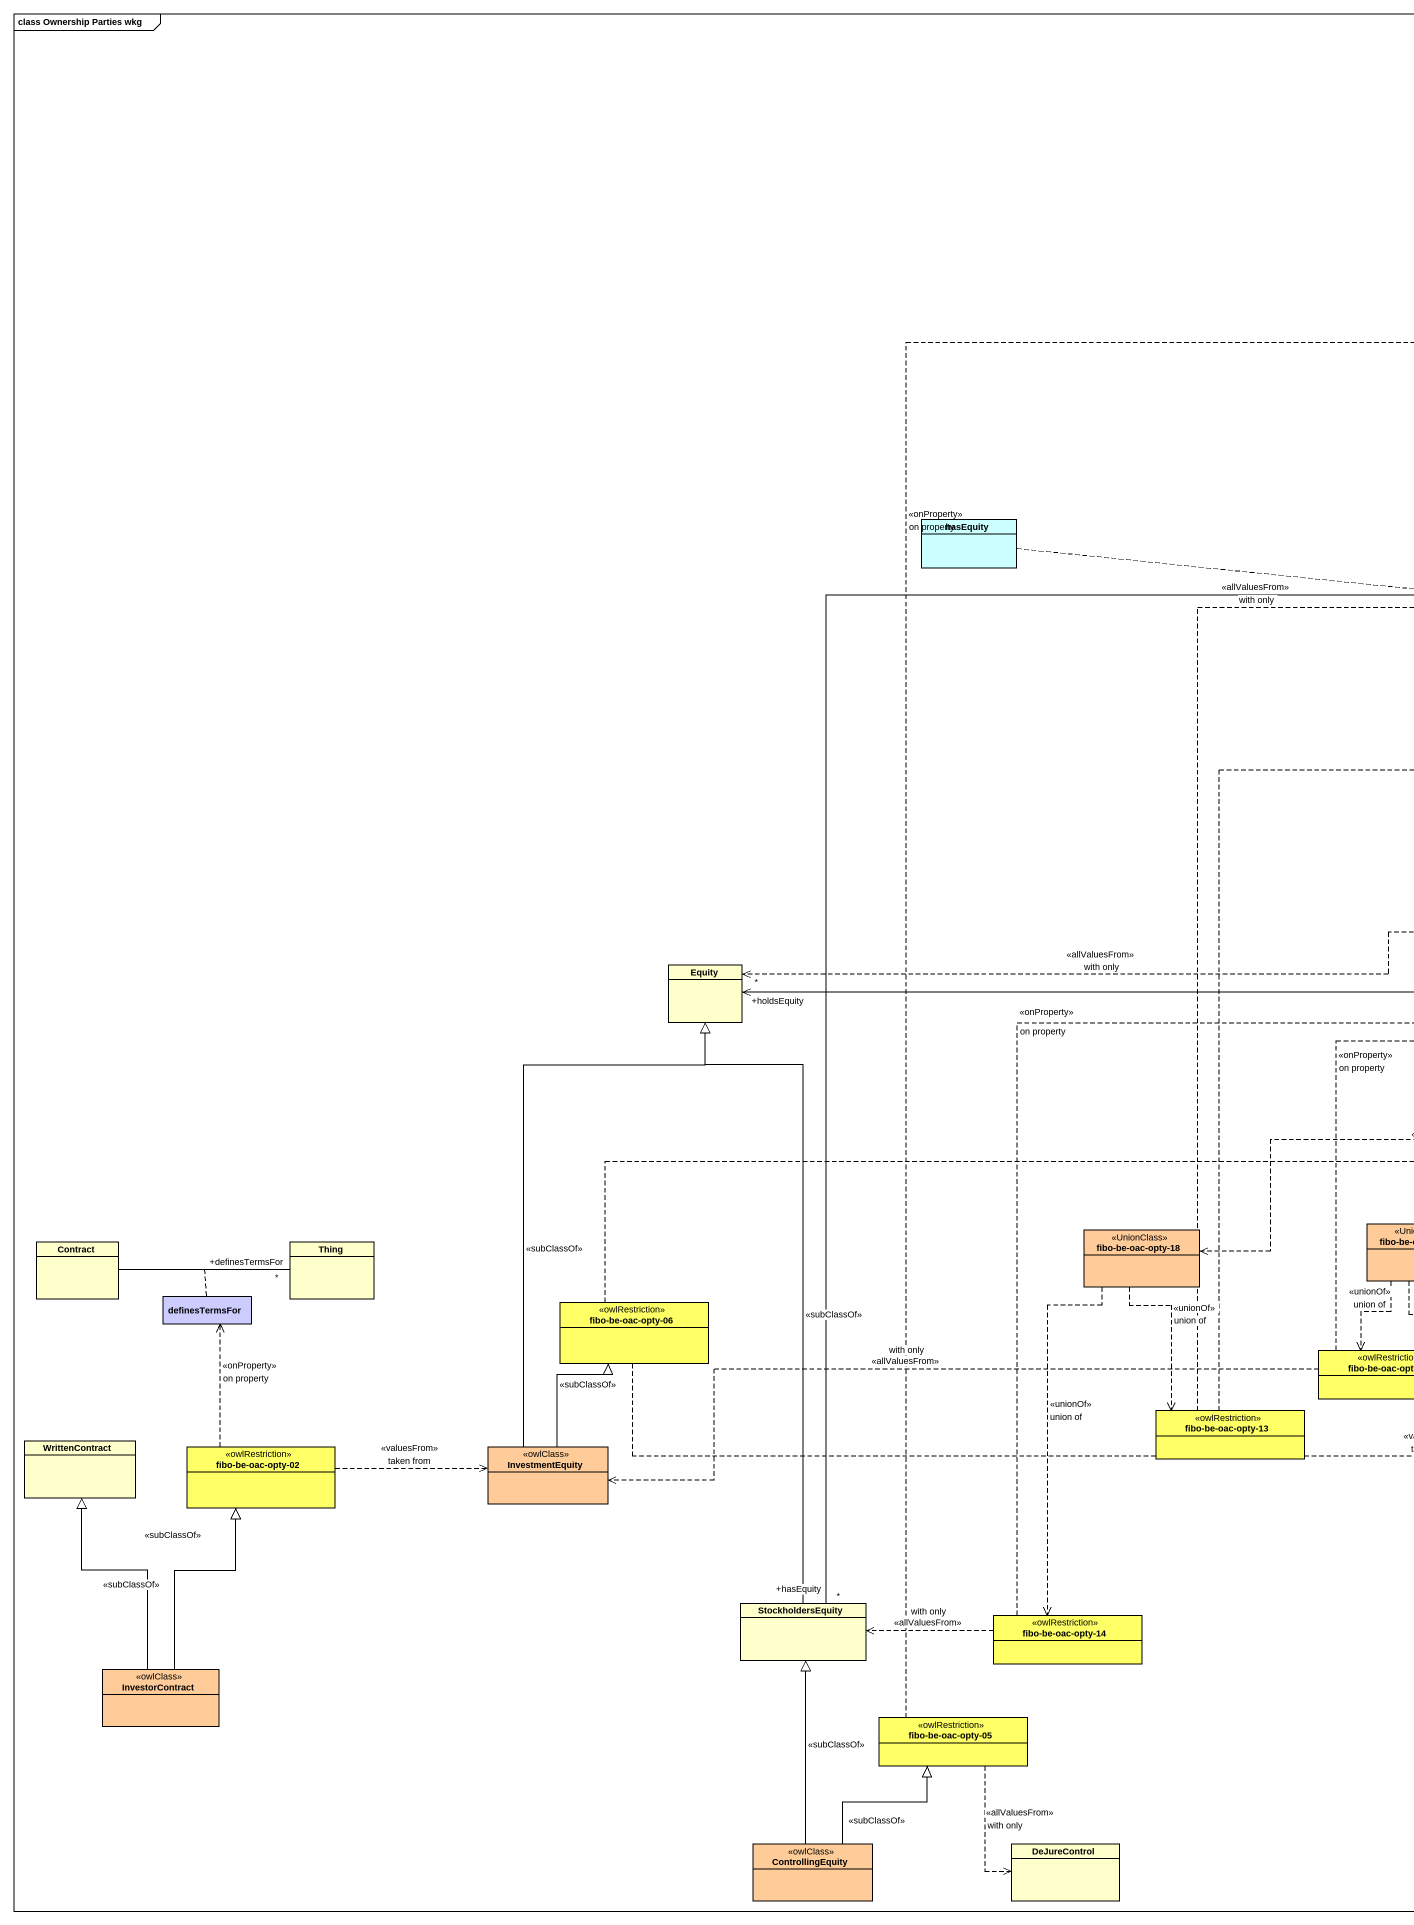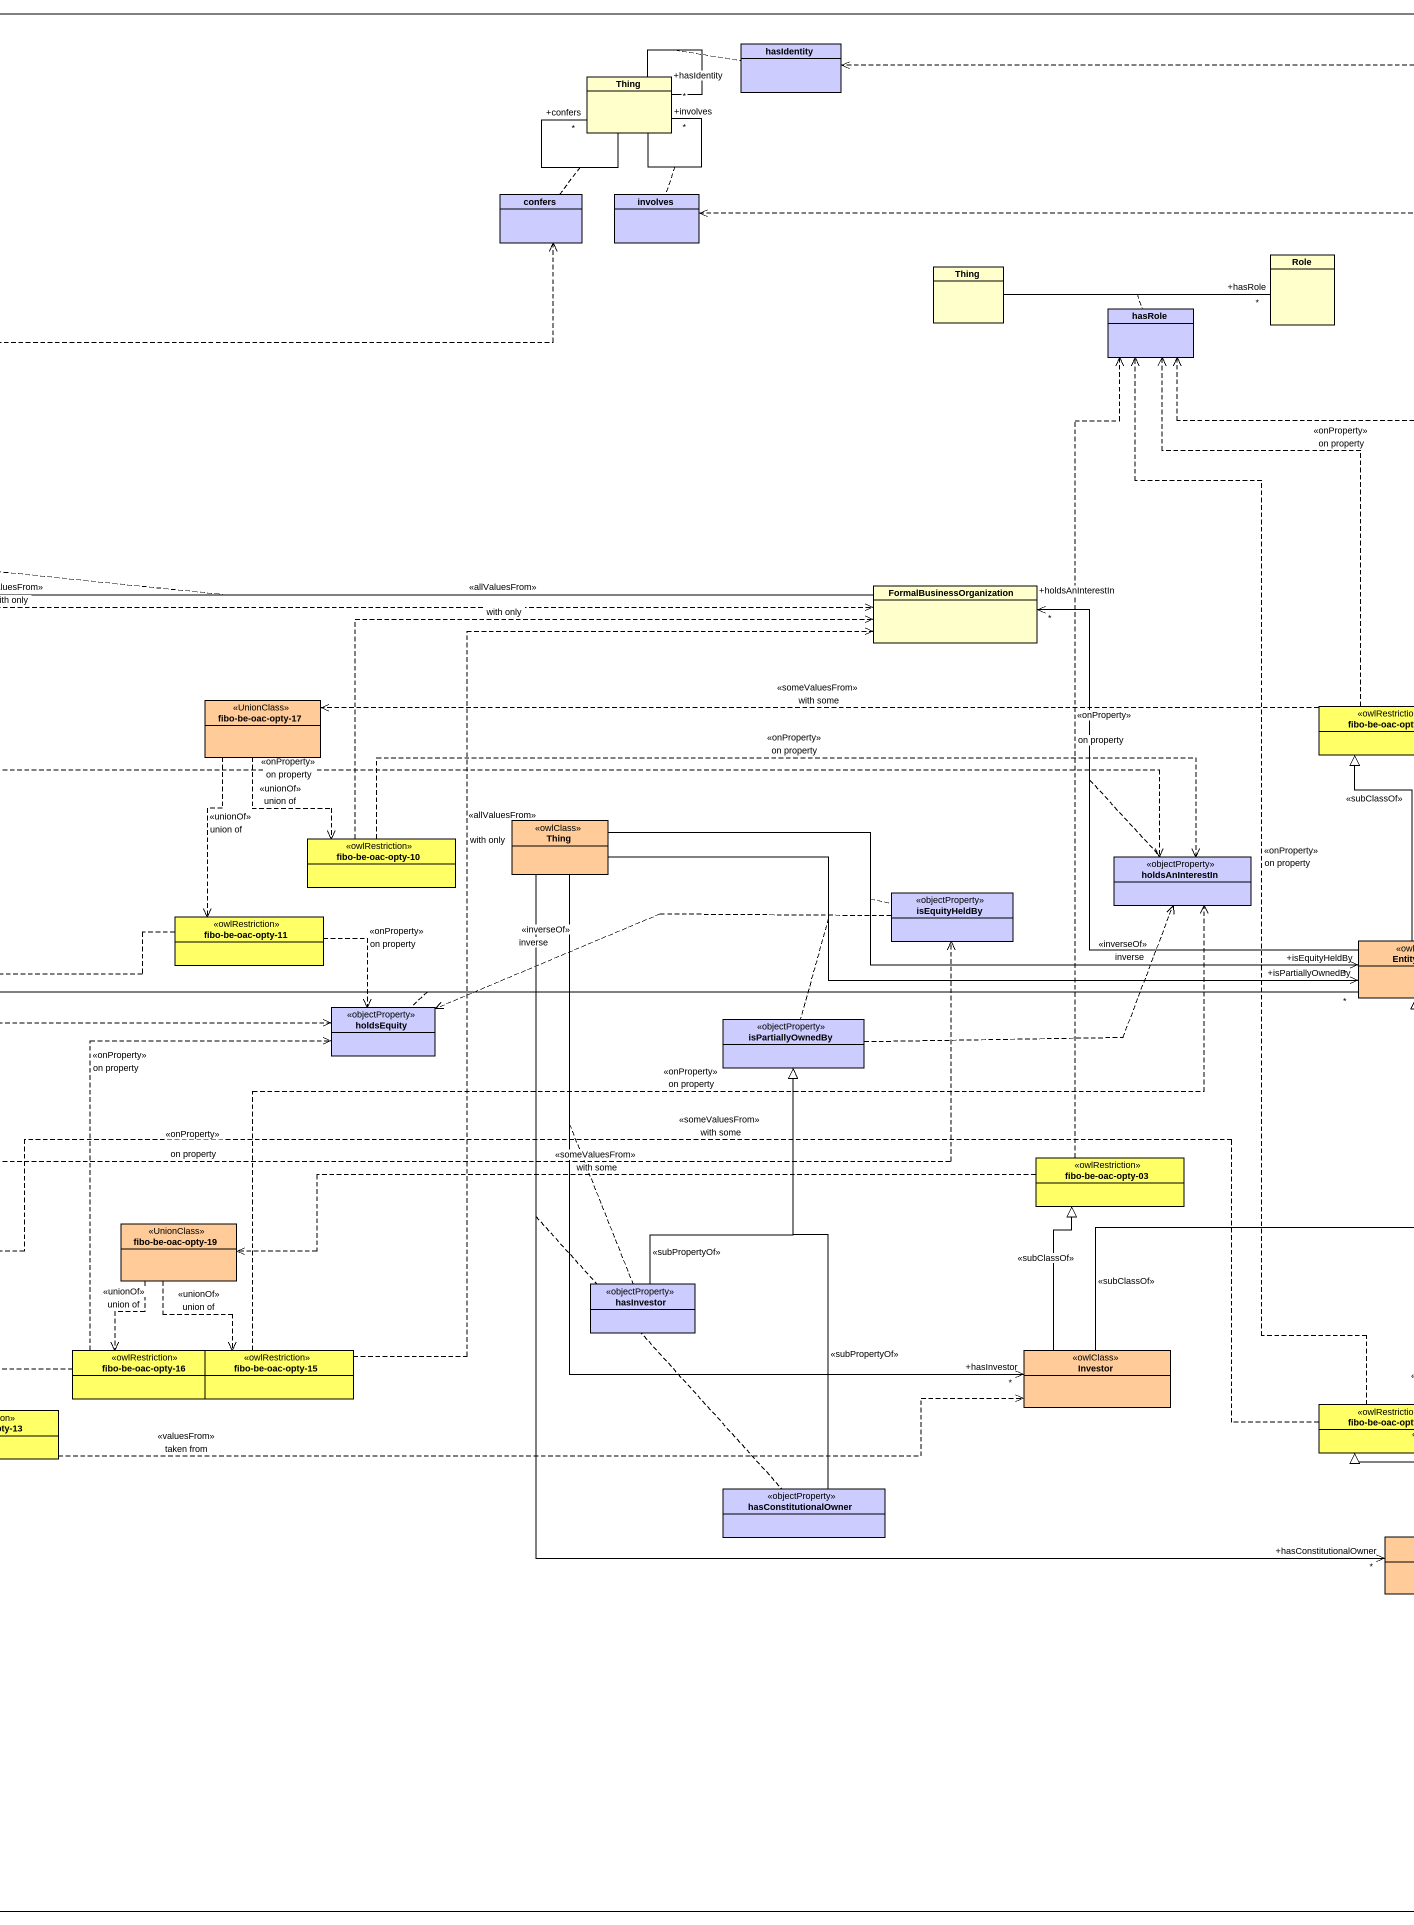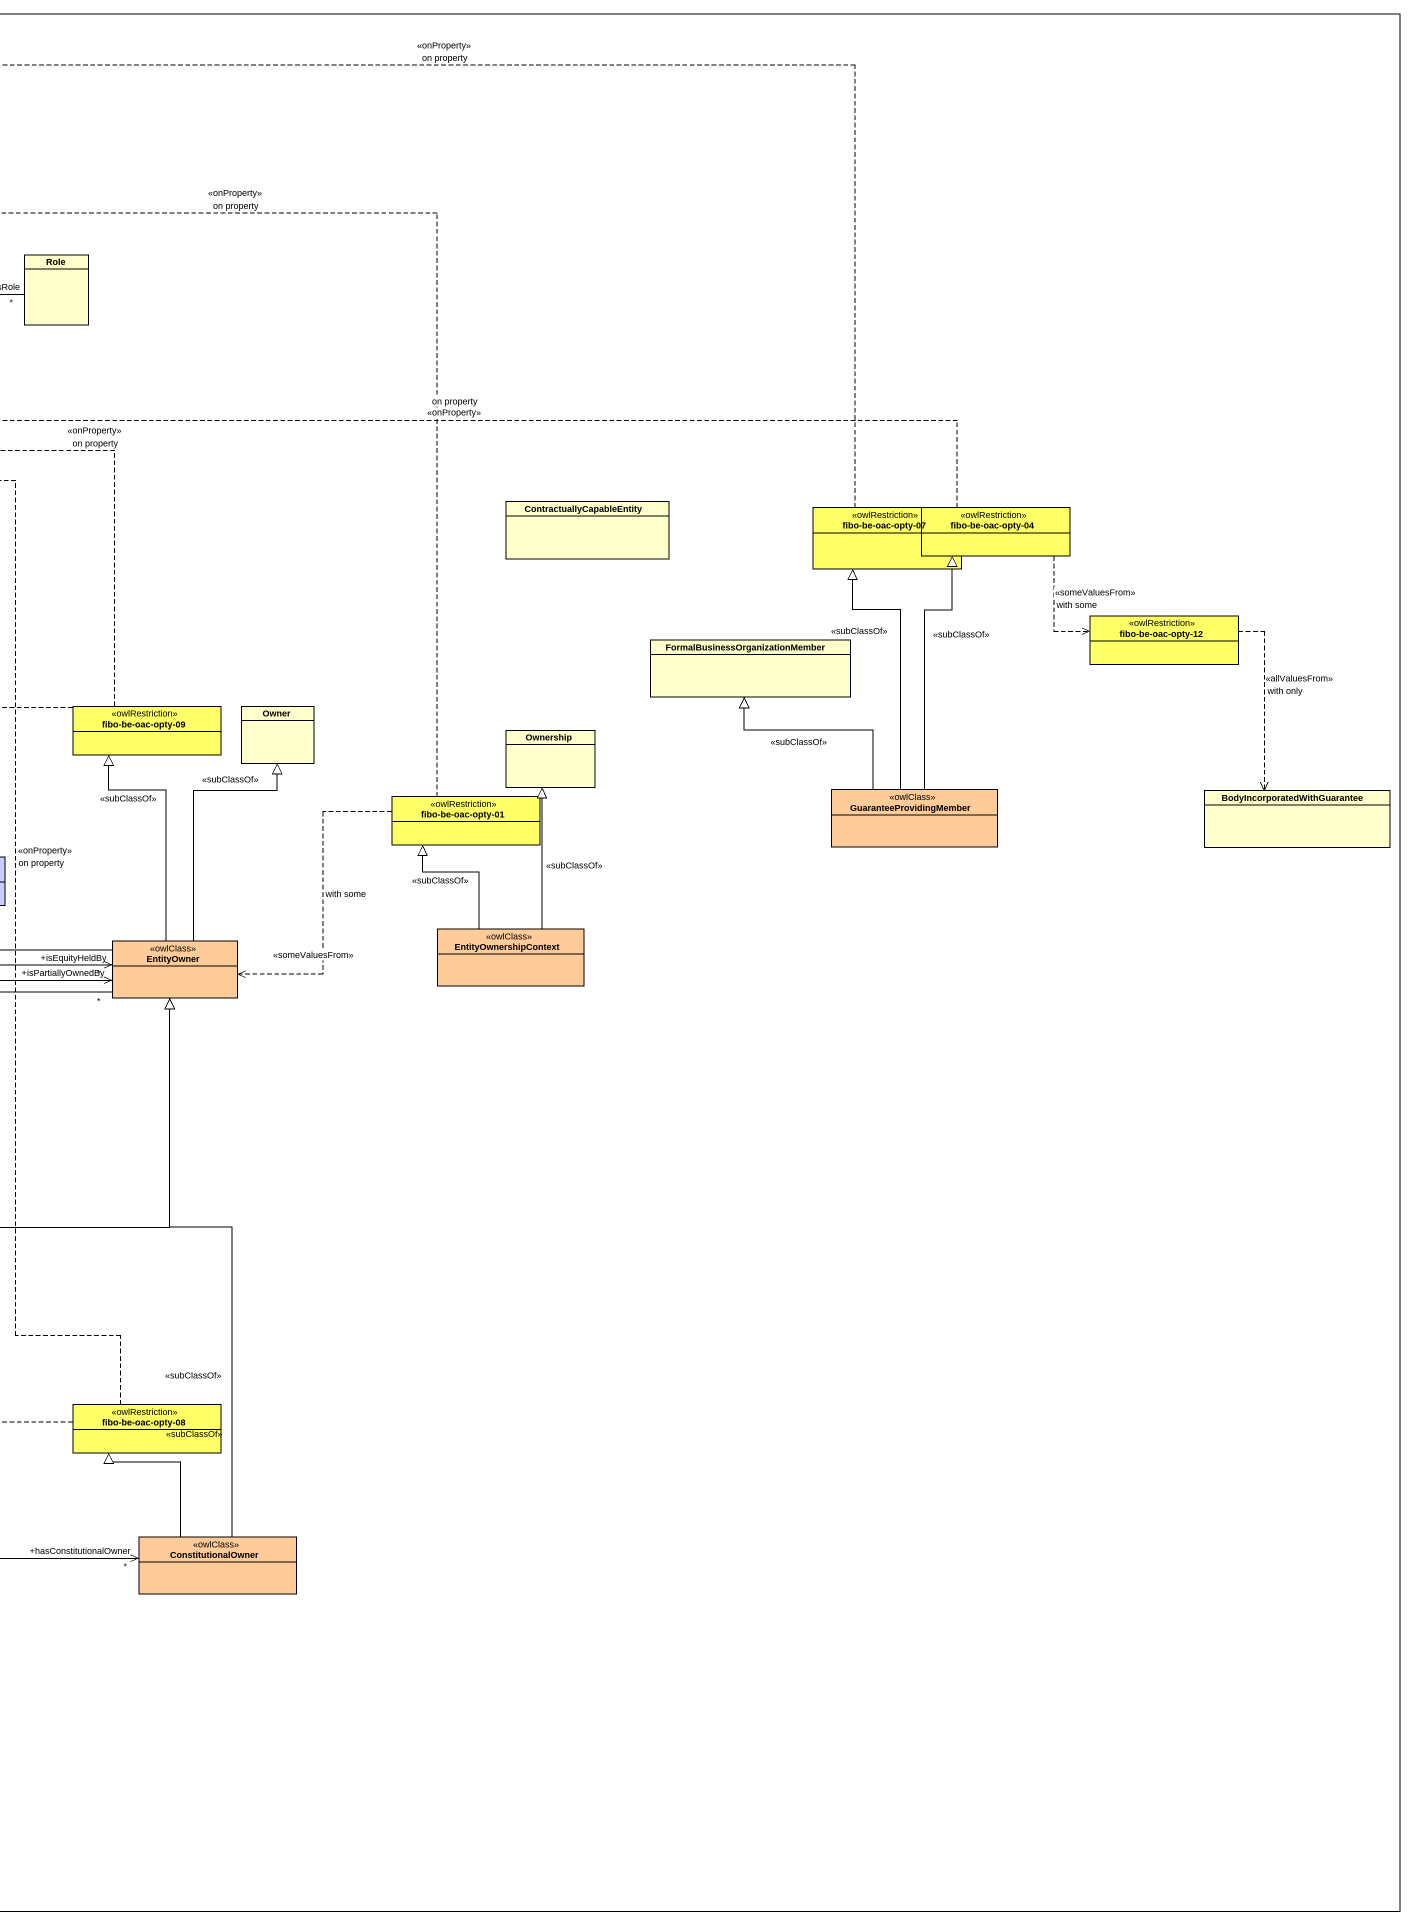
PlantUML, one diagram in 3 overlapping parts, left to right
@startuml
mainframe class Ownership Parties wkg
hide circle
hide empty members
class hasIdentity #CCCCFF
class Thing #FFFFCC
class confers #CCCCFF
class involves #CCCCFF
class "Thing" as Thing_2 #FFFFCC
class Role #FFFFCC
class hasRole #CCCCFF
class hasEquity #CCFFFF
class ContractuallyCapableEntity #FFFFCC
class "fibo-be-oac-opty-07" as fibo_be_oac_opty_07 <<owlRestriction>> #FFFF66
class "fibo-be-oac-opty-04" as fibo_be_oac_opty_04 <<owlRestriction>> #FFFF66
class FormalBusinessOrganization #FFFFCC
class "fibo-be-oac-opty-12" as fibo_be_oac_opty_12 <<owlRestriction>> #FFFF66
class "FormalBusinessOrganizationMember" as FormalBusinessOrganizationMe #FFFFCC
class "fibo-be-oac-opty-17" as fibo_be_oac_opty_17 <<UnionClass>> #FFCC99
class "fibo-be-oac-opty-09" as fibo_be_oac_opty_09 <<owlRestriction>> #FFFF66
class Owner #FFFFCC
class Ownership #FFFFCC
class "fibo-be-oac-opty-01" as fibo_be_oac_opty_01 <<owlRestriction>> #FFFF66
class GuaranteeProvidingMember <<owlClass>> #FFCC99
class "BodyIncorporatedWithGuarantee" as BodyIncorporatedWithGuarante #FFFFCC
class "fibo-be-oac-opty-10" as fibo_be_oac_opty_10 <<owlRestriction>> #FFFF66
class "Thing" as Thing_3 <<owlClass>> #FFCC99
class holdsAnInterestIn <<objectProperty>> #CCCCFF
class "fibo-be-oac-opty-11" as fibo_be_oac_opty_11 <<owlRestriction>> #FFFF66
class isEquityHeldBy <<objectProperty>> #CCCCFF
class EntityOwner <<owlClass>> #FFCC99
class EntityOwnershipContext <<owlClass>> #FFCC99
class Equity #FFFFCC
class holdsEquity <<objectProperty>> #CCCCFF
class isPartiallyOwnedBy <<objectProperty>> #CCCCFF
class "fibo-be-oac-opty-03" as fibo_be_oac_opty_03 <<owlRestriction>> #FFFF66
class "fibo-be-oac-opty-18" as fibo_be_oac_opty_18 <<UnionClass>> #FFCC99
class "fibo-be-oac-opty-19" as fibo_be_oac_opty_19 <<UnionClass>> #FFCC99
class Contract #FFFFCC
class "Thing" as Thing_4 #FFFFCC
class definesTermsFor #CCCCFF
class "fibo-be-oac-opty-06" as fibo_be_oac_opty_06 <<owlRestriction>> #FFFF66
class hasInvestor <<objectProperty>> #CCCCFF
class "fibo-be-oac-opty-16" as fibo_be_oac_opty_16 <<owlRestriction>> #FFFF66
class "fibo-be-oac-opty-15" as fibo_be_oac_opty_15 <<owlRestriction>> #FFFF66
class Investor <<owlClass>> #FFCC99
class "fibo-be-oac-opty-13" as fibo_be_oac_opty_13 <<owlRestriction>> #FFFF66
class "fibo-be-oac-opty-08" as fibo_be_oac_opty_08 <<owlRestriction>> #FFFF66
class WrittenContract #FFFFCC
class "fibo-be-oac-opty-02" as fibo_be_oac_opty_02 <<owlRestriction>> #FFFF66
class InvestmentEquity <<owlClass>> #FFCC99
class hasConstitutionalOwner <<objectProperty>> #CCCCFF
class ConstitutionalOwner <<owlClass>> #FFCC99
class StockholdersEquity #FFFFCC
class "fibo-be-oac-opty-14" as fibo_be_oac_opty_14 <<owlRestriction>> #FFFF66
class InvestorContract <<owlClass>> #FFCC99
class "fibo-be-oac-opty-05" as fibo_be_oac_opty_05 <<owlRestriction>> #FFFF66
class ControllingEquity <<owlClass>> #FFCC99
class DeJureControl #FFFFCC
Thing -- "+involves\n*" Thing
(Thing, Thing) .. involves
Thing -- "+hasIdentity\n*" Thing
(Thing, Thing) .. hasIdentity
Thing -- "+confers\n*" Thing
(Thing, Thing) .. confers
Thing_2 -right- "+hasRole\n*" Role
(Thing_2, Role) .. hasRole
fibo_be_oac_opty_07 .left.> hasIdentity : <<onProperty>>\non property
fibo_be_oac_opty_04 .left.> hasRole : <<onProperty>>\non property
fibo_be_oac_opty_04 ..> fibo_be_oac_opty_12 : <<someValuesFrom>>\nwith some
FormalBusinessOrganization -- "+hasEquity\n*" StockholdersEquity
(FormalBusinessOrganization, StockholdersEquity) .. hasEquity
fibo_be_oac_opty_12 ..> BodyIncorporatedWithGuarante : <<allValuesFrom>>\nwith only
fibo_be_oac_opty_17 ..> fibo_be_oac_opty_10 : <<unionOf>>\nunion of
fibo_be_oac_opty_17 ..> fibo_be_oac_opty_11 : <<unionOf>>\nunion of
fibo_be_oac_opty_09 .up.> hasRole : <<onProperty>>\non property
fibo_be_oac_opty_09 .left.> fibo_be_oac_opty_17 : <<someValuesFrom>>\nwith some
fibo_be_oac_opty_01 .left.> involves : <<onProperty>>\non property
fibo_be_oac_opty_01 .left.> EntityOwner : with some\n<<someValuesFrom>>
GuaranteeProvidingMember -up-|> fibo_be_oac_opty_07 : <<subClassOf>>
GuaranteeProvidingMember -up-|> fibo_be_oac_opty_04 : <<subClassOf>>
GuaranteeProvidingMember -up-|> FormalBusinessOrganizationMe : <<subClassOf>>
fibo_be_oac_opty_10 .right.> FormalBusinessOrganization : <<allValuesFrom>>\nwith only
fibo_be_oac_opty_10 .right.> holdsAnInterestIn : <<onProperty>>\non property
Thing_3 -right-> "+isEquityHeldBy\n*" EntityOwner
(Thing_3, EntityOwner) .. isEquityHeldBy
Thing_3 -right-> "+isPartiallyOwnedBy\n*" EntityOwner
(Thing_3, EntityOwner) .. isPartiallyOwnedBy
Thing_3 --> "+hasInvestor\n*" Investor
(Thing_3, Investor) .. hasInvestor
Thing_3 --> "+hasConstitutionalOwner\n*" ConstitutionalOwner
(Thing_3, ConstitutionalOwner) .. hasConstitutionalOwner
fibo_be_oac_opty_11 .left.> Equity : <<allValuesFrom>>\nwith only
fibo_be_oac_opty_11 ..> holdsEquity : <<onProperty>>\non property
isEquityHeldBy .left.> holdsEquity : <<inverseOf>>\ninverse
EntityOwner -up-> "+holdsAnInterestIn\n*" FormalBusinessOrganization
(EntityOwner, FormalBusinessOrganization) .. holdsAnInterestIn
EntityOwner -up-|> fibo_be_oac_opty_09 : <<subClassOf>>
EntityOwner -up-|> Owner : <<subClassOf>>
EntityOwner -left-> "+holdsEquity\n*" Equity
(EntityOwner, Equity) .. holdsEquity
EntityOwnershipContext -up-|> Ownership : <<subClassOf>>
EntityOwnershipContext -up-|> fibo_be_oac_opty_01 : <<subClassOf>>
isPartiallyOwnedBy .right.> holdsAnInterestIn : <<inverseOf>>\ninverse
fibo_be_oac_opty_03 .up.> hasRole : <<onProperty>>\non property
fibo_be_oac_opty_03 .left.> fibo_be_oac_opty_19 : <<someValuesFrom>>\nwith some
fibo_be_oac_opty_18 ..> fibo_be_oac_opty_13 : <<unionOf>>\nunion of
fibo_be_oac_opty_18 ..> fibo_be_oac_opty_14 : <<unionOf>>\nunion of
fibo_be_oac_opty_19 ..> fibo_be_oac_opty_16 : <<unionOf>>\nunion of
fibo_be_oac_opty_19 ..> fibo_be_oac_opty_15 : <<unionOf>>\nunion of
Contract -right- "+definesTermsFor\n*" Thing_4
(Contract, Thing_4) .. definesTermsFor
fibo_be_oac_opty_06 .right.> isEquityHeldBy : <<onProperty>>\non property
fibo_be_oac_opty_06 .right.> Investor : <<valuesFrom>>\ntaken from
hasInvestor -up-|> isPartiallyOwnedBy : <<subPropertyOf>>
fibo_be_oac_opty_16 .up.> holdsEquity : <<onProperty>>\non property
fibo_be_oac_opty_16 .left.> InvestmentEquity : <<allValuesFrom>>\nwith only
fibo_be_oac_opty_15 .up.> FormalBusinessOrganization : <<allValuesFrom>>\nwith only
fibo_be_oac_opty_15 .right.> holdsAnInterestIn : <<onProperty>>\non property
Investor -up-|> EntityOwner : <<subClassOf>>
Investor -up-|> fibo_be_oac_opty_03 : <<subClassOf>>
fibo_be_oac_opty_13 .up.> FormalBusinessOrganization : <<allValuesFrom>>\nwith only
fibo_be_oac_opty_13 .right.> holdsAnInterestIn : <<onProperty>>\non property
fibo_be_oac_opty_08 .up.> hasRole : <<onProperty>>\non property
fibo_be_oac_opty_08 .left.> fibo_be_oac_opty_18 : <<someValuesFrom>>\nwith some
fibo_be_oac_opty_02 .up.> definesTermsFor : <<onProperty>>\non property
fibo_be_oac_opty_02 .right.> InvestmentEquity : <<valuesFrom>>\ntaken from
InvestmentEquity -up-|> Equity : <<subClassOf>>
InvestmentEquity -up-|> fibo_be_oac_opty_06 : <<subClassOf>>
hasConstitutionalOwner -up-|> isPartiallyOwnedBy : <<subPropertyOf>>
ConstitutionalOwner -up-|> EntityOwner : <<subClassOf>>
ConstitutionalOwner -up-|> fibo_be_oac_opty_08 : <<subClassOf>>
StockholdersEquity -up-|> Equity : <<subClassOf>>
fibo_be_oac_opty_14 .up.> holdsEquity : <<onProperty>>\non property
fibo_be_oac_opty_14 .left.> StockholdersEquity : <<allValuesFrom>>\nwith only
InvestorContract -up-|> WrittenContract : <<subClassOf>>
InvestorContract -up-|> fibo_be_oac_opty_02 : <<subClassOf>>
fibo_be_oac_opty_05 .up.> confers : <<onProperty>>\non property
fibo_be_oac_opty_05 ..> DeJureControl : <<allValuesFrom>>\nwith only
ControllingEquity -up-|> StockholdersEquity : <<subClassOf>>
ControllingEquity -up-|> fibo_be_oac_opty_05 : <<subClassOf>>
@enduml
